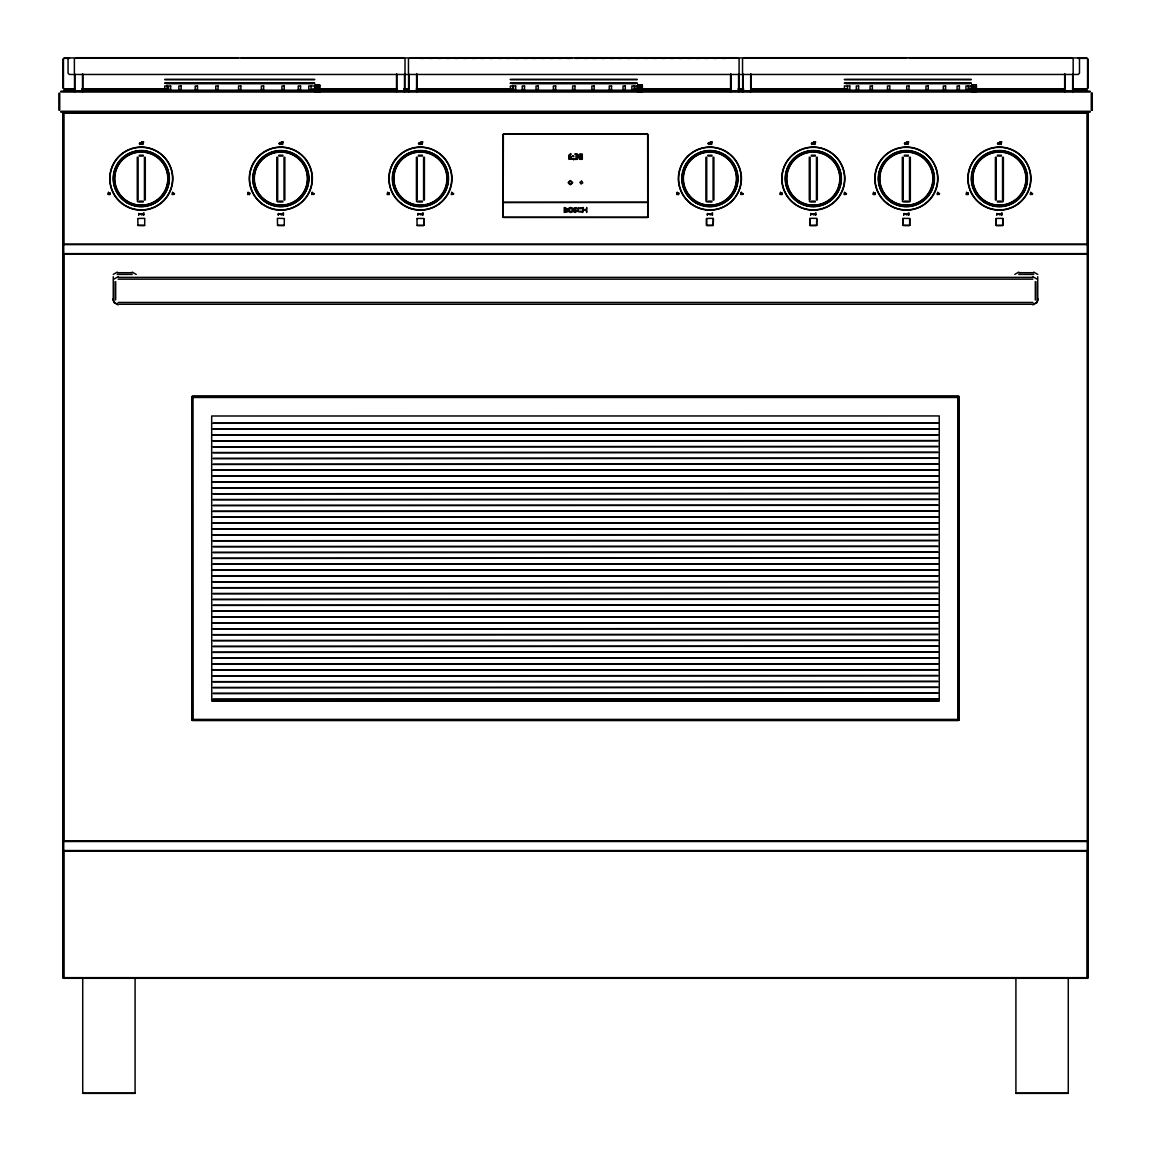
<?xml version="1.0" encoding="UTF-8"?>
<svg xmlns="http://www.w3.org/2000/svg" width="1151" height="1151" viewBox="0 0 1151 1151"><rect width="100%" height="100%" fill="white"/><g stroke="black" fill="none" stroke-linecap="round" stroke-linejoin="round"><path stroke-width="1.5" d="M1091.277 110.136L1091.277 93.159M191.9 396.419L191.9 720.281M503.131 202.49L647.869 202.49M959.1 720.281L959.1 396.419M137.818 218.604L137.962 225.208M144.681 225.351L144.724 218.604M193.008 397.426L193.152 719.102M277.391 218.604L277.535 225.208M284.254 225.351L284.297 218.604M416.964 218.604L417.108 225.208M423.827 225.351L423.87 218.604L423.827 225.208M503.188 134.235L503.174 217.309L503.347 134.451M647.826 217.309L647.812 134.235M706.455 218.604L706.484 225.351M809.844 218.604L809.872 225.351M816.706 225.351L816.75 218.604L816.606 225.208M902.888 218.604L903.031 225.208L902.931 218.604M909.75 225.351L909.794 218.604M995.932 218.604L995.975 225.351M1002.794 225.351L1002.838 218.604M1037.77 300.008L1037.123 302.454L1032.879 304.9M1038.346 299.145L1036.044 303.13L1033.742 303.749M957.992 719.274L957.992 397.426M113.258 274.413L117.258 272.111M113.877 279.161L118.121 276.715M909.506 201.986L910.34 201.137M1002.55 201.986L1003.399 201.137M1014.794 274.413L1018.793 272.111M108.539 193.497L109.46 194.519L108.554 193.282M248.112 193.497L249.033 194.519L248.127 193.282M387.686 193.497L388.606 194.519L387.686 193.282M677.176 193.497L678.083 194.519L677.176 193.282M780.551 193.497L781.471 194.519L780.565 193.282M873.609 193.497L874.515 194.519L873.609 193.282M966.653 193.497L967.574 194.519L966.667 193.282M138.954 213.913C139.789 214.906 142.192 213.712 138.954 213.712M278.528 213.913C279.362 214.906 281.765 213.712 278.528 213.712M418.101 213.913C418.935 214.906 421.338 213.712 418.101 213.712M707.592 213.913C708.613 214.446 710.671 214.129 707.592 213.712M810.98 213.913C812.002 214.446 814.059 214.129 810.98 213.712M904.024 213.913C904.859 214.906 907.261 213.712 904.024 213.712M997.068 213.913C998.104 214.446 1000.161 214.129 997.068 213.712M137.962 225.467L144.58 225.467M503.347 134.077L647.438 134.077L503.562 134.235M277.535 218.345L284.009 218.46M277.535 225.467L284.153 225.467M417.108 225.467L423.726 225.467M713.217 225.467L706.599 225.467M809.987 218.345L816.606 218.345M809.987 225.467L816.606 225.467M193.152 397.296L957.848 397.296M903.031 218.345L909.506 218.46M903.031 225.467L909.65 225.467M957.848 719.404L193.152 719.404M939.23 700.758L939.23 415.943L211.683 416L211.77 700.758L939.23 700.758L211.77 700.743M75.678 57.723L238.401 57.723M240.991 57.723L403.713 57.723M409.756 57.723L572.479 57.723M575.068 57.723L737.791 57.723M743.834 57.723L906.556 57.723M909.146 57.723L1071.869 57.723M64.024 57.938L1086.976 57.938M64.024 58.356L69.42 58.356M1077.983 58.356L1086.976 58.356M164.866 79.419L314.525 79.419M510.454 79.419L637.093 79.419M844.532 79.419L971.171 79.419M164.679 79.62L314.712 79.62M510.267 79.62L637.28 79.62M844.345 79.62L971.358 79.62M164.679 83.131L314.712 83.131M510.267 83.131L637.28 83.131M844.345 83.131L971.358 83.131M164.866 83.318L314.525 83.318M510.454 83.318L637.093 83.318M844.532 83.318L971.171 83.318M166.406 83.649L312.986 83.649M511.994 83.649L635.553 83.649M846.071 83.649L969.631 83.649M315.201 84.886L319.546 84.886M637.769 84.886L642.114 84.886M971.847 84.886L976.192 84.886M315 85.088L319.748 85.088M637.568 85.088L642.316 85.088M971.645 85.088L976.393 85.088M312.338 85.98L314.64 85.98L314.64 89.433L312.338 89.433M846.719 85.98L844.417 85.98L844.417 89.433L846.719 89.433M64.024 88.843L74.815 88.843M82.009 88.843L164.708 88.843M319.316 88.843L396.62 88.843M403.814 88.843L409.209 88.843M416.403 88.843L509.879 88.843M641.121 88.843L731.014 88.843M738.194 88.843L743.589 88.843M750.783 88.843L846.071 88.843M975.501 88.843L1065.394 88.843M1072.588 88.843L1086.976 88.843M64.024 89.274L74.815 89.274M82.009 89.274L168.305 89.274M312.122 89.274L315.719 89.274M319.316 89.274L396.62 89.274M403.814 89.274L409.209 89.274M416.403 89.274L513.475 89.274M633.928 89.274L637.525 89.274M641.121 89.274L731.014 89.274M738.194 89.274L743.589 89.274M750.783 89.274L846.071 89.274M968.322 89.274L971.919 89.274M975.501 89.274L1065.394 89.274M1072.588 89.274L1086.976 89.274M166.406 90.31L312.986 90.31M511.994 90.31L635.553 90.31M846.071 90.31L969.631 90.31M161.413 90.641L317.978 90.641M507.001 90.641L640.546 90.641M841.079 90.641L974.624 90.641M63.449 90.943L1087.551 90.943M60.859 91.174L1090.141 91.174M60.859 92.022L1090.141 92.022M60.859 111.287L1090.141 111.287M60.859 112.136L1090.141 112.136M64.168 112.611L1086.832 112.611M64.168 113.086L1086.832 113.086M139.257 155.227L143.285 155.227M278.83 155.227L282.858 155.227M418.403 155.227L422.431 155.227M707.894 155.227L711.922 155.227M811.282 155.227L815.311 155.227M904.326 155.227L908.355 155.227M997.37 155.227L1001.399 155.227M139.257 156.076L143.285 156.076M278.83 156.076L282.858 156.076M418.403 156.076L422.431 156.076M707.894 156.076L711.922 156.076M811.282 156.076L815.311 156.076M904.326 156.076L908.355 156.076M997.37 156.076L1001.399 156.076M139.257 201.137L143.285 201.137M278.83 201.137L282.858 201.137M418.403 201.137L422.431 201.137M707.894 201.137L711.922 201.137M811.282 201.137L815.311 201.137M904.326 201.137L908.355 201.137M997.37 201.137L1001.399 201.137M139.257 201.986L143.285 201.986M278.83 201.986L282.858 201.986M418.403 201.986L422.431 201.986M707.894 201.986L711.922 201.986M811.282 201.986L815.311 201.986M904.326 201.986L908.355 201.986M997.37 201.986L1001.399 201.986M503.419 202.346L647.581 202.231M503.419 217.309L647.581 217.309M503.419 217.41L647.581 217.453M138.106 218.46L144.58 218.345M417.252 218.46L423.582 218.46M706.743 218.46L713.217 218.345M1002.694 218.345L996.219 218.46L996.075 225.208M138.106 225.351L144.436 225.467M277.679 225.351L284.009 225.467M417.252 225.467L423.582 225.467M706.743 225.467L713.073 225.351M810.131 225.467L816.462 225.467M903.175 225.351L909.506 225.467M64.168 244.127L1086.832 244.127M64.168 244.602L1086.832 244.602M64.456 253.623L1086.544 253.623M64.456 254.198L1086.544 254.198M117.258 272.715L132.207 272.715M1018.793 272.715L1033.742 272.715M117.258 274.413L132.207 274.413M1018.793 274.413L1033.742 274.413M118.121 277.362L1032.879 277.362M118.121 279.161L1032.879 279.161M118.121 302.454L1032.879 302.454M118.121 304.252L1032.879 304.252M192.462 396.189L958.538 396.189M192.462 396.419L958.538 396.419M193.325 397.426L957.675 397.426M192.462 720.281L958.538 720.281M192.462 720.526L958.538 720.526M64.456 840.935L1086.544 840.935M64.456 841.51L1086.544 841.51M64.312 850.546L1086.688 850.546M64.312 851.078L1086.688 851.078M64.312 977.659L1086.688 977.659M63.449 978.091L1087.551 978.091M63.449 978.292L1087.551 978.292M82.8 1093.191L135.012 1093.191M1015.988 1093.191L1068.2 1093.191M82.987 1093.378L134.825 1093.378M1016.175 1093.378L1068.013 1093.378M1033.742 272.111L1037.742 274.413M1032.879 276.715L1037.123 279.161M132.207 272.111L136.206 274.413M117.258 303.749L114.956 303.13L112.654 299.145M118.121 304.9L113.877 302.454L113.23 300.008M902.326 201.137L903.175 201.986M809.282 201.137L810.131 201.986M705.894 201.137L706.743 201.986M416.417 201.137L417.252 201.986M276.844 201.137L277.679 201.986M137.271 201.137L138.106 201.986M1092.17 97.763L1092.17 100.928M1087.968 58.931L1087.968 88.282M1087.896 112.007L1088.04 977.803M1087.839 113.014L1087.839 977.803M1087.551 58.931L1087.551 88.282M1087.479 113.733L1087.479 243.48M1087.407 851.798L1087.407 976.94M1087.263 112.007L1087.263 976.652M1079.494 59.075L1079.494 73.175L1078.199 74.47L69.348 74.47L68.053 73.175L68.053 59.075M1073.164 59.075L1073.164 73.175M1073.02 74.096L1073.02 91.548M1072.66 74.096L1072.66 91.548M1068.272 978.163L1068.272 1092.932M1065.035 74.096L1065.035 91.548M1064.661 74.096L1064.661 91.548M1037.742 276.715L1037.742 299.145M1037.123 281.607L1037.123 300.008M1035.324 281.607L1035.324 300.008M1015.916 978.163L1015.916 1092.932M1003.399 157.227L1003.399 199.986M1002.55 157.227L1002.55 199.986M1002.694 218.604L1002.694 225.208M996.219 157.227L996.219 199.986M995.385 157.227L995.385 199.986M976.465 85.347L976.465 91.936M976.134 85.347L976.134 91.936M975.242 85.347L975.242 91.936M974.019 85.347L974.019 91.936M972.796 85.347L972.796 91.936M971.904 85.347L971.904 91.936M971.573 85.347L971.573 91.936M958.855 396.75L958.855 719.965M957.848 397.613L957.848 719.102M910.34 157.227L910.34 199.986M909.506 157.227L909.506 199.986M909.65 218.604L909.65 225.208M903.175 157.227L903.175 199.986M902.326 157.227L902.326 199.986M817.296 157.227L817.296 199.986M816.447 157.227L816.447 199.986M810.131 157.227L810.131 199.986M809.987 218.604L809.987 225.208M809.282 157.227L809.282 199.986M751.028 74.096L751.028 91.548M750.668 74.096L750.668 91.548M743.042 74.096L743.042 91.548M742.668 74.096L742.668 91.548M742.539 59.075L742.539 73.175M739.086 59.075L739.086 73.175M738.956 74.096L738.956 91.548M738.582 74.096L738.582 91.548M730.957 74.096L730.957 91.548M730.583 74.096L730.583 91.548M725.418 58.356L721.965 58.356M716.8 58.356L713.347 58.356M713.908 157.227L713.908 199.986M713.073 157.227L713.073 199.986M708.182 58.356L704.729 58.356M706.743 157.227L706.743 199.986M706.599 218.604L706.599 225.208M705.894 157.227L705.894 199.986M699.578 58.356L696.125 58.356M690.96 58.356L687.507 58.356M682.342 58.356L678.889 58.356M673.723 58.356L670.27 58.356M665.105 58.356L661.652 58.356M656.487 58.356L653.034 58.356M647.884 58.356L644.431 58.356M647.653 134.451L647.725 217.165M642.387 85.347L642.387 91.936M642.057 85.347L642.057 91.936M641.165 85.347L641.165 91.936M639.942 85.347L639.942 91.936M639.265 58.356L635.812 58.356M638.719 85.347L638.719 91.936M637.827 85.347L637.827 91.936M637.496 85.347L637.496 91.936M630.647 58.356L627.194 58.356M622.029 58.356L618.576 58.356M613.411 58.356L609.958 58.356M604.793 58.356L601.34 58.356M596.189 58.356L592.736 58.356M587.571 58.356L584.118 58.356M578.953 58.356L575.5 58.356M570.335 58.356L566.882 58.356M561.717 58.356L558.264 58.356M553.099 58.356L549.66 58.356M544.495 58.356L541.042 58.356M535.877 58.356L532.424 58.356M527.259 58.356L523.806 58.356M518.641 58.356L515.188 58.356M510.022 58.356L506.569 58.356M501.419 58.356L497.966 58.356M492.801 58.356L489.348 58.356M484.183 58.356L480.73 58.356M475.564 58.356L472.111 58.356M466.946 58.356L463.493 58.356M458.328 58.356L454.875 58.356M449.724 58.356L446.271 58.356M441.106 58.356L437.653 58.356M432.488 58.356L429.035 58.356M424.431 157.227L424.431 199.986M423.87 58.356L420.417 58.356M423.582 157.227L423.582 199.986M417.252 157.227L417.252 199.986M416.964 74.096L416.964 91.548M416.59 74.096L416.59 91.548M416.417 157.227L416.417 199.986M408.965 74.096L408.965 91.548M408.591 74.096L408.591 91.548M408.461 59.075L408.461 73.175M405.008 59.075L405.008 73.175M404.879 74.096L404.879 91.548M404.505 74.096L404.505 91.548M396.879 74.096L396.879 91.548M396.52 74.096L396.52 91.548M319.82 85.347L319.82 91.936M319.489 85.347L319.489 91.936M318.597 85.347L318.597 91.936M317.374 85.347L317.374 91.936M316.151 85.347L316.151 91.936M315.259 85.347L315.259 91.936M314.928 85.347L314.928 91.936M284.858 157.227L284.858 199.986M284.009 157.227L284.009 199.986M277.679 157.227L277.679 199.986M276.844 157.227L276.844 199.986M192.145 396.75L192.145 719.965M145.285 157.227L145.285 199.986M144.436 157.227L144.436 199.986M138.106 157.227L138.106 199.986M137.271 157.227L137.271 199.986M135.084 978.163L135.084 1092.932M115.675 281.607L115.675 300.008M113.877 281.607L113.877 300.008M113.258 276.715L113.258 299.145M82.886 74.096L82.886 91.548M82.728 978.163L82.728 1092.932M82.512 74.096L82.512 91.548M74.887 74.096L74.887 91.548M74.527 74.096L74.527 91.548M74.383 59.075L74.383 73.175M63.737 112.007L63.737 976.652M63.521 113.733L63.521 243.48M63.665 254.99L63.665 840.144M63.593 851.798L63.593 976.94M63.449 58.931L63.449 88.282M63.032 58.931L63.032 88.282M63.104 112.007L63.161 977.803M62.96 113.014L62.96 977.803M59.723 93.159L59.723 110.136M58.874 93.159L58.874 110.136M1092.126 93.159L1092.126 110.136L1092.126 93.159M141.731 142.077L141.674 144.436L142.033 142.94L143.041 144.436L143.573 141.688L142.681 142.623L142.566 141.688L141.731 142.077M281.304 142.077L281.247 144.436L281.607 142.94L282.614 144.436L283.146 141.688L282.254 142.623L282.139 141.688L281.304 142.077M420.878 142.077L420.82 144.436L421.165 142.94L422.172 144.436L422.719 141.688L421.827 142.623L421.712 141.688L420.878 142.077M710.354 142.077L710.296 144.436L710.656 142.94L711.663 144.436L712.21 141.688L711.304 142.623L711.203 141.688L710.354 142.077M813.743 142.077L813.685 144.436L814.045 142.94L815.052 144.436L815.599 141.688L814.692 142.623L814.591 141.688L813.743 142.077M906.801 142.077L906.729 144.436L907.089 142.94L908.096 144.436L908.643 141.688L907.736 142.623L907.635 141.688L906.801 142.077M999.845 142.077L999.787 144.436L1000.147 142.94L1001.154 144.436L1001.687 141.688L1000.794 142.623L1000.679 141.688L999.845 142.077M577.931 155.126L577.485 159.27L574.824 159.442L574.824 158.493L576.176 158.953L577.155 157.989L575.845 156.968L576.766 154.622L574.968 154.637L574.968 153.802L577.442 153.975L577.931 155.126M579.212 157.212L579.557 159.284L582.32 159.298L582.277 154.047L579.672 154.047L579.212 157.212M568.853 155.414L568.767 159.183L571.457 159.255L571.5 156.709L569.328 156.45L571.184 154.22L570.666 153.543L568.853 155.414M567.17 208.763L566.421 209.813L567.227 211.985L564.235 212.417L564.235 207.511L567.17 208.763M142.997 213.885L143.587 214.705L142.997 213.885M282.57 213.885L283.16 214.705L282.57 213.885M422.144 213.885L422.734 214.705L422.144 213.885M711.62 213.885L712.224 214.705L711.62 213.885M815.009 213.885L815.613 214.705L815.009 213.885M908.067 213.885L908.657 214.705L908.067 213.885M1001.111 213.885L1001.701 214.705L1001.111 213.885M141.242 213.698L141.242 214.733L142.321 214.805L141.242 213.698M280.815 213.698L280.815 214.733L281.894 214.805L280.815 213.698M420.388 213.698L420.388 214.733L421.467 214.805L420.388 213.698M709.879 213.698L709.865 214.733L710.944 214.805L709.879 213.698M813.253 213.698L813.253 214.733L814.332 214.805L813.253 213.698M906.312 213.698L906.297 214.733L907.376 214.805L906.312 213.698M999.356 213.698L999.356 214.733L1000.435 214.805L999.356 213.698M140.868 143.515L139.674 143.515L140.868 143.515M174.161 193.785L173.226 193.785L174.161 193.785M280.441 143.515L279.233 143.515L280.441 143.515M313.734 193.785L312.799 193.785L313.734 193.785M420.014 143.515L418.806 143.515L420.014 143.515M453.307 193.785L452.357 193.785L453.307 193.785M709.491 143.515L708.297 143.515L709.491 143.515M742.798 193.785L741.848 193.785L742.798 193.785M812.879 143.515L811.685 143.515L812.879 143.515M846.172 193.785L845.237 193.785L846.172 193.785M905.938 143.515L904.729 143.515L905.938 143.515M939.23 193.785L938.281 193.785L939.23 193.785M998.982 143.515L997.788 143.515L998.982 143.515M1032.274 193.785L1031.339 193.785L1032.274 193.785M571.112 157.96L570.133 158.953L569.141 157.342L571.112 157.96M141.228 143.515L140.249 144.465L139.3 143.515L140.249 142.58L141.228 143.515M142.782 213.698L143.875 214.949L143.875 212.791L142.782 213.698M174.448 193.785L173.686 194.548L172.938 193.785L173.686 193.066L174.448 193.785M280.801 143.515L279.822 144.465L278.873 143.515L279.822 142.58L280.801 143.515M282.355 213.698L283.448 214.949L283.448 212.791L282.355 213.698M314.022 193.785L313.259 194.548L312.496 193.785L313.259 193.066L314.022 193.785M420.374 143.515L419.396 144.465L418.446 143.515L419.396 142.58L420.374 143.515M421.928 213.698L423.021 214.949L423.021 212.791L421.928 213.698M453.595 193.785L452.832 194.548L452.07 193.785L452.832 193.066L453.595 193.785M709.865 143.515L708.887 144.465L707.937 143.515L708.887 142.58L709.865 143.515M711.419 213.698L712.498 214.949L712.498 212.791L711.419 213.698M743.086 193.785L742.309 194.548L741.561 193.785L742.309 193.066L743.086 193.785M813.253 143.515L812.275 144.465L811.311 143.515L812.275 142.58L813.253 143.515M814.793 213.698L815.886 214.949L815.886 212.791L814.793 213.698M846.46 193.785L845.697 194.548L844.949 193.785L845.697 193.066L846.46 193.785M906.297 143.515L905.319 144.465L904.369 143.515L905.319 142.58L906.297 143.515M907.851 213.698L908.93 214.949L908.93 212.791L907.851 213.698M939.518 193.785L938.741 194.548L937.993 193.785L938.741 193.066L939.518 193.785M999.341 143.515L998.363 144.465L997.413 143.515L998.363 142.58L999.341 143.515M1000.895 213.698L1001.989 214.949L1001.989 212.791L1000.895 213.698M1032.562 193.785L1031.8 194.548L1031.051 193.785L1031.8 193.066L1032.562 193.785M572.594 182.678L570.364 184.793L568.162 182.678L570.378 180.563L572.594 182.678M573.342 209.957L572.637 211.712L570.695 212.475L568.781 211.712L568.076 209.957L568.795 208.187L570.709 207.439L572.637 208.187L573.342 209.957M582.003 157.989L580.938 158.953L579.859 157.989L580.953 157.025L582.003 157.989M569.227 181.556L569.227 183.8L571.529 183.8L571.529 181.556L569.227 181.556M569.342 208.619L569.342 211.295L572.076 211.295L572.076 208.619L569.342 208.619M566.882 211.007L564.94 211.784L564.94 210.245L566.882 211.007M580.277 154.622L580.291 155.932L581.643 155.932L581.658 154.637L580.277 154.622M576.737 211.151L575.356 212.475L573.989 212.029L573.989 211.137L576.075 211.223L573.961 208.748L574.363 207.799L576.536 207.784L576.536 208.59L574.608 208.662L576.737 211.151M578.075 208.173L577.946 211.64L581.73 212.043L581.73 211.28L578.579 211.309L578.032 209.971L578.593 208.619L581.687 208.604L581.687 207.842L578.075 208.173M572.881 155.773L573.644 156.536L572.881 155.773M572.881 158.881L573.644 159.629L572.881 158.881M566.45 208.82L564.94 209.611L564.94 208.144L566.45 208.82M1002.694 225.467L996.219 225.495L1002.55 225.467M167.053 85.98L164.751 85.98L164.751 89.433L167.053 89.433L167.053 85.98M170.665 85.98L168.363 85.98L168.363 89.433L170.665 89.433L170.665 85.98M181.153 85.98L178.851 85.98L178.851 89.433L181.153 89.433L181.153 85.98M197.483 85.98L195.181 85.98L195.181 89.433L197.483 89.433L197.483 85.98M218.043 85.98L215.741 85.98L215.741 89.433L218.043 89.433L218.043 85.98M240.847 85.98L238.545 85.98L238.545 89.433L240.847 89.433L240.847 85.98M263.651 85.98L261.349 85.98L261.349 89.433L263.651 89.433L263.651 85.98M284.225 85.98L281.923 85.98L281.923 89.433L284.225 89.433L284.225 85.98M300.555 85.98L298.253 85.98L298.253 89.433L300.555 89.433L300.555 85.98M311.029 85.98L308.727 85.98L308.727 89.433L311.029 89.433L311.029 85.98M512.641 85.98L510.339 85.98L510.339 89.433L512.641 89.433L512.641 85.98M515.691 85.98L513.389 85.98L513.389 89.433L515.691 89.433L515.691 85.98M524.539 85.98L522.237 85.98L522.237 89.433L524.539 89.433L524.539 85.98M538.308 85.98L536.021 85.98L536.021 89.433L538.308 89.433L538.308 85.98M555.674 85.98L553.372 85.98L553.372 89.433L555.674 89.433L555.674 85.98M574.924 85.98L572.622 85.98L572.622 89.433L574.924 89.433L574.924 85.98M594.175 85.98L591.873 85.98L591.873 89.433L594.175 89.433L594.175 85.98M611.541 85.98L609.239 85.98L609.239 89.433L611.541 89.433L611.541 85.98M625.31 85.98L623.008 85.98L623.008 89.433L625.31 89.433L625.31 85.98M634.158 85.98L631.856 85.98L631.856 89.433L634.158 89.433L634.158 85.98M637.208 85.98L634.906 85.98L634.906 89.433L637.208 89.433L637.208 85.98M849.769 85.98L847.467 85.98L847.467 89.433L849.769 89.433L849.769 85.98M858.617 85.98L856.315 85.98L856.315 89.433L858.617 89.433L858.617 85.98M872.386 85.98L870.084 85.98L870.084 89.433L872.386 89.433L872.386 85.98M889.752 85.98L887.45 85.98L887.45 89.433L889.752 89.433L889.752 85.98M909.002 85.98L906.7 85.98L906.7 89.433L909.002 89.433L909.002 85.98M928.253 85.98L925.951 85.98L925.951 89.433L928.253 89.433L928.253 85.98M945.604 85.98L943.302 85.98L943.302 89.433L945.604 89.433L945.604 85.98M959.387 85.98L957.085 85.98L957.085 89.433L959.387 89.433L959.387 85.98M968.236 85.98L965.934 85.98L965.934 89.433L968.236 89.433L968.236 85.98M971.286 85.98L968.984 85.98L968.984 89.433L971.286 89.433L971.286 85.98M581.586 181.182L579.917 182.362L581.097 184.031L582.766 182.851L581.586 181.182M108.539 192.361L108.266 194.519L108.539 192.361M172.607 192.361L172.333 194.519L172.607 192.361M248.112 192.361L247.839 194.519L248.112 192.361M312.18 192.361L311.907 194.519L312.18 192.361M387.686 192.361L387.398 194.519L387.686 192.361M451.753 192.361L451.48 194.519L451.753 192.361M677.176 192.361L676.889 194.519L677.176 192.361M741.244 192.361L740.956 194.519L741.244 192.361M780.551 192.361L780.277 194.519L780.551 192.361M844.633 192.361L844.345 194.519L844.633 192.361M873.609 192.361L873.321 194.519L873.609 192.361M937.677 192.361L937.389 194.519L937.677 192.361M966.653 192.361L966.38 194.519L966.653 192.361M1030.72 192.361L1030.447 194.519L1030.72 192.361M110.136 193.095L109.849 194.519L110.136 193.095M249.709 193.095L249.422 194.519L249.709 193.095M389.283 193.095L388.995 194.519L389.283 193.095M678.759 193.095L678.486 194.519L678.759 193.095M782.148 193.095L781.874 194.519L782.148 193.095M875.206 193.095L874.918 194.519L875.206 193.095M968.25 193.095L967.962 194.519L968.25 193.095M583.298 207.511L582.593 212.417L583.298 210.273L586.046 210.273L586.751 212.417L586.751 207.511L586.046 209.64L583.298 209.64L583.298 207.511M138.954 213.525L138.681 214.949L138.954 213.525M278.528 213.525L278.254 214.949L278.528 213.525M418.101 213.525L417.827 214.949L418.101 213.525M707.592 213.525L707.304 214.949L707.592 213.525M810.98 213.525L810.692 214.949L810.98 213.525M904.024 213.525L903.736 214.949L904.024 213.525M997.068 213.525L996.795 214.949L997.068 213.525M937.892 423.036L213.108 423.266L937.892 423.036M937.892 428.906L213.108 429.136L937.892 428.906M937.892 434.776L213.108 435.006L937.892 434.776M937.892 440.646L213.108 440.876L937.892 440.646M937.892 446.53L213.108 446.761L937.892 446.53M937.892 452.401L213.108 452.631L937.892 452.401M937.892 458.271L213.108 458.501L937.892 458.271M937.892 464.141L213.108 464.371L937.892 464.141M937.892 470.025L213.108 470.255L937.892 470.025M937.892 475.895L213.108 476.126L937.892 475.895M937.892 481.765L213.108 481.996L937.892 481.765M937.892 487.636L213.108 487.866L937.892 487.636M937.892 493.52L213.108 493.75L937.892 493.52M937.892 499.39L213.108 499.62L937.892 499.39M937.892 505.26L213.108 505.49L937.892 505.26M937.892 511.13L213.108 511.361L937.892 511.13M937.892 517.015L213.108 517.245L937.892 517.015M937.892 522.885L213.108 523.115L937.892 522.885M937.892 528.755L213.108 528.985L937.892 528.755M937.892 534.625L213.108 534.855L937.892 534.625M937.892 540.51L213.108 540.74L937.892 540.51M937.892 546.38L213.108 546.61L937.892 546.38M937.892 552.25L213.108 552.48L937.892 552.25M937.892 558.12L213.108 558.35L937.892 558.12M937.892 564.004L213.108 564.235L937.892 564.004M937.892 569.874L213.108 570.105L937.892 569.874M937.892 575.745L213.108 575.975L937.892 575.745M937.892 581.615L213.108 581.845L937.892 581.615M937.892 587.485L213.108 587.715L937.892 587.485M937.892 593.369L213.108 593.599L937.892 593.369M937.892 599.239L213.108 599.47L937.892 599.239M937.892 605.109L213.108 605.34L937.892 605.109M937.892 610.98L213.108 611.21L937.892 610.98M937.892 616.864L213.108 617.094L937.892 616.864M937.892 622.734L213.108 622.964L937.892 622.734M937.892 628.604L213.108 628.834L937.892 628.604M937.892 634.474L213.108 634.705L937.892 634.474M937.892 640.359L213.108 640.589L937.892 640.359M937.892 646.229L213.108 646.459L937.892 646.229M937.892 652.099L213.108 652.329L937.892 652.099M937.892 657.969L213.108 658.199L937.892 657.969M937.892 663.854L213.108 664.084L937.892 663.854M937.892 669.724L213.108 669.954L937.892 669.724M937.892 675.594L213.108 675.824L937.892 675.594M937.892 681.464L213.108 681.694L937.892 681.464M937.892 687.348L213.108 687.579L937.892 687.348M937.892 693.219L213.108 693.449L937.892 693.219M937.892 699.089L213.108 699.319L937.892 699.089M713.361 218.604L713.217 225.208L713.361 218.604M985.342 202.936A28.099 28.099 0 0 0 1027.483 178.606A28.099 28.099 0 0 0 985.342 154.277A28.099 28.099 0 0 0 985.342 202.936M985.472 202.705A27.84 27.84 0 0 0 1027.224 178.606A27.84 27.84 0 0 0 985.472 154.507A27.84 27.84 0 0 0 985.472 202.705M892.284 202.936A28.099 28.099 0 0 0 934.439 178.606A28.099 28.099 0 0 0 892.284 154.277A28.099 28.099 0 0 0 892.284 202.936M892.428 202.705A27.84 27.84 0 0 0 934.166 178.606A27.84 27.84 0 0 0 892.428 154.507A27.84 27.84 0 0 0 892.428 202.705M799.24 202.936A28.099 28.099 0 0 0 841.381 178.606A28.099 28.099 0 0 0 799.24 154.277A28.099 28.099 0 0 0 799.24 202.936M799.37 202.705A27.84 27.84 0 0 0 841.122 178.606A27.84 27.84 0 0 0 799.37 154.507A27.84 27.84 0 0 0 799.37 202.705M695.851 202.936A28.099 28.099 0 0 0 738.007 178.606A28.099 28.099 0 0 0 695.851 154.277A28.099 28.099 0 0 0 695.851 202.936M695.981 202.705A27.84 27.84 0 0 0 737.733 178.606A27.84 27.84 0 0 0 695.981 154.507A27.84 27.84 0 0 0 695.981 202.705M406.375 202.936A28.099 28.099 0 0 0 448.516 178.606A28.099 28.099 0 0 0 406.375 154.277A28.099 28.099 0 0 0 406.375 202.936M406.504 202.705A27.84 27.84 0 0 0 448.257 178.606A27.84 27.84 0 0 0 406.504 154.507A27.84 27.84 0 0 0 406.504 202.705M266.802 202.936A28.099 28.099 0 0 0 308.943 178.606A28.099 28.099 0 0 0 266.802 154.277A28.099 28.099 0 0 0 266.802 202.936M266.931 202.705A27.84 27.84 0 0 0 308.684 178.606A27.84 27.84 0 0 0 266.931 154.507A27.84 27.84 0 0 0 266.931 202.705M127.229 202.936A28.099 28.099 0 0 0 169.37 178.606A28.099 28.099 0 0 0 127.229 154.277A28.099 28.099 0 0 0 127.229 202.936M127.358 202.705A27.84 27.84 0 0 0 169.111 178.606A27.84 27.84 0 0 0 127.358 154.507A27.84 27.84 0 0 0 127.358 202.705M980.177 203.641A31.552 31.552 0 0 0 1030.663 182.721A31.552 31.552 0 0 0 987.313 149.457A31.552 31.552 0 0 0 980.177 203.641M980.335 203.425A31.278 31.278 0 0 0 1030.404 182.692A31.278 31.278 0 0 0 987.414 149.702A31.278 31.278 0 0 0 980.335 203.425M887.133 203.641A31.552 31.552 0 0 0 937.619 182.721A31.552 31.552 0 0 0 894.269 149.457A31.552 31.552 0 0 0 887.133 203.641M887.292 203.425A31.278 31.278 0 0 0 937.36 182.692A31.278 31.278 0 0 0 894.37 149.702A31.278 31.278 0 0 0 887.292 203.425M794.089 203.641A31.552 31.552 0 0 0 844.575 182.721A31.552 31.552 0 0 0 801.211 149.457A31.552 31.552 0 0 0 794.089 203.641M794.248 203.425A31.278 31.278 0 0 0 844.302 182.692A31.278 31.278 0 0 0 801.312 149.702A31.278 31.278 0 0 0 794.248 203.425M690.701 203.641A31.552 31.552 0 0 0 741.186 182.721A31.552 31.552 0 0 0 697.837 149.457A31.552 31.552 0 0 0 690.701 203.641M690.859 203.425A31.278 31.278 0 0 0 740.927 182.692A31.278 31.278 0 0 0 697.938 149.702A31.278 31.278 0 0 0 690.859 203.425M401.21 203.641A31.552 31.552 0 0 0 451.696 182.721A31.552 31.552 0 0 0 408.346 149.457A31.552 31.552 0 0 0 401.21 203.641M401.368 203.425A31.278 31.278 0 0 0 451.437 182.692A31.278 31.278 0 0 0 408.447 149.702A31.278 31.278 0 0 0 401.368 203.425M261.637 203.641A31.552 31.552 0 0 0 312.122 182.721A31.552 31.552 0 0 0 268.773 149.457A31.552 31.552 0 0 0 261.637 203.641M261.795 203.425A31.278 31.278 0 0 0 311.863 182.692A31.278 31.278 0 0 0 268.874 149.702A31.278 31.278 0 0 0 261.795 203.425M122.064 203.641A31.552 31.552 0 0 0 172.549 182.721A31.552 31.552 0 0 0 129.2 149.457A31.552 31.552 0 0 0 122.064 203.641M122.222 203.425A31.278 31.278 0 0 0 172.29 182.692A31.278 31.278 0 0 0 129.3 149.702A31.278 31.278 0 0 0 122.222 203.425M983.069 199.871A26.804 26.804 0 0 0 1025.958 182.103A26.804 26.804 0 0 0 989.126 153.846A26.804 26.804 0 0 0 983.069 199.871M983.227 199.655A26.545 26.545 0 0 0 1025.699 182.074A26.545 26.545 0 0 0 989.227 154.09A26.545 26.545 0 0 0 983.227 199.655M890.025 199.871A26.804 26.804 0 0 0 932.914 182.103A26.804 26.804 0 0 0 896.082 153.846A26.804 26.804 0 0 0 890.025 199.871M890.183 199.655A26.545 26.545 0 0 0 932.655 182.074A26.545 26.545 0 0 0 896.183 154.09A26.545 26.545 0 0 0 890.183 199.655M796.981 199.871A26.804 26.804 0 0 0 839.87 182.103A26.804 26.804 0 0 0 803.038 153.846A26.804 26.804 0 0 0 796.981 199.871M797.139 199.655A26.545 26.545 0 0 0 839.597 182.074A26.545 26.545 0 0 0 803.139 154.09A26.545 26.545 0 0 0 797.139 199.655M693.593 199.871A26.804 26.804 0 0 0 736.482 182.103A26.804 26.804 0 0 0 699.65 153.846A26.804 26.804 0 0 0 693.593 199.871M693.751 199.655A26.545 26.545 0 0 0 736.208 182.074A26.545 26.545 0 0 0 699.75 154.09A26.545 26.545 0 0 0 693.751 199.655M404.102 199.871A26.804 26.804 0 0 0 446.991 182.103A26.804 26.804 0 0 0 410.159 153.846A26.804 26.804 0 0 0 404.102 199.871M404.26 199.655A26.545 26.545 0 0 0 446.732 182.074A26.545 26.545 0 0 0 410.26 154.09A26.545 26.545 0 0 0 404.26 199.655M264.529 199.871A26.804 26.804 0 0 0 307.418 182.103A26.804 26.804 0 0 0 270.586 153.846A26.804 26.804 0 0 0 264.529 199.871M264.687 199.655A26.545 26.545 0 0 0 307.159 182.074A26.545 26.545 0 0 0 270.686 154.09A26.545 26.545 0 0 0 264.687 199.655M124.955 199.871A26.804 26.804 0 0 0 167.845 182.103A26.804 26.804 0 0 0 131.013 153.846A26.804 26.804 0 0 0 124.955 199.871M125.114 199.655A26.545 26.545 0 0 0 167.586 182.074A26.545 26.545 0 0 0 131.113 154.09A26.545 26.545 0 0 0 125.114 199.655"/></g></svg>
